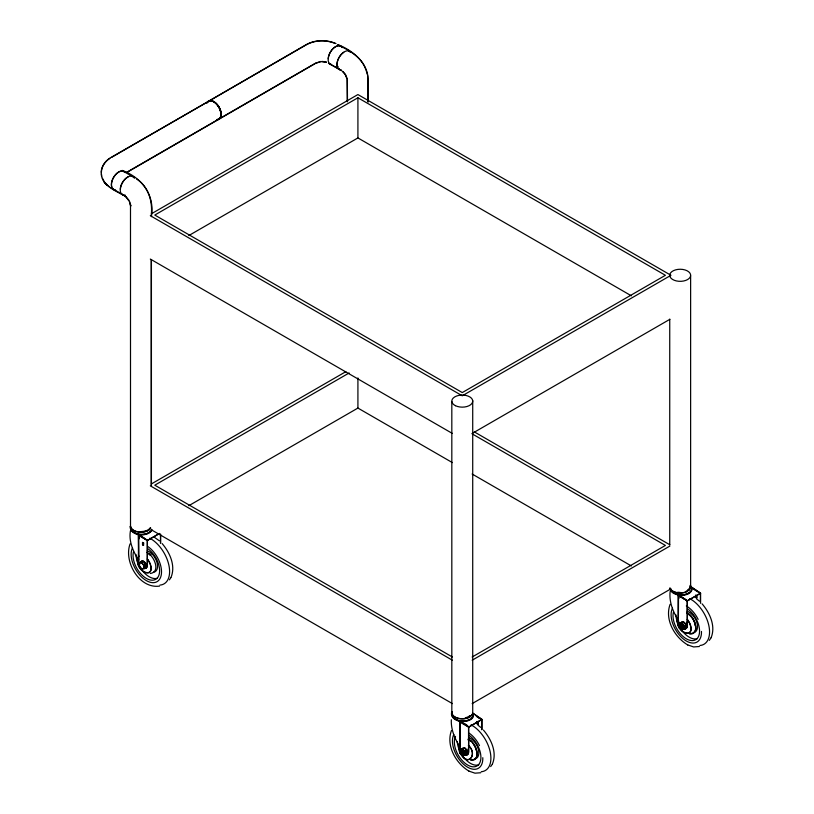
<?xml version="1.0" encoding="UTF-8"?>
<svg xmlns="http://www.w3.org/2000/svg" width="814" height="814" viewBox="0 0 814 814"><rect width="100%" height="100%" fill="white"/><g stroke="black" fill="none" stroke-linecap="round" stroke-linejoin="round"><path stroke-width="1.22" d="M138.563 535.185L147.415 540.527M143.976 568.335A6.227 3.592 60 0 0 147.242 565.313L147.263 540.435L138.431 534.422L138.879 539.021L138.543 534.31L138.431 560.225A6.227 3.592 60 0 0 139.723 564.57M144.129 568.253A6.227 3.592 60 0 0 147.395 565.221L147.415 540.354L138.543 534.31L138.583 560.134A6.227 3.592 60 0 0 139.174 563.023M160.47 543.05L160.47 534.238M160.623 542.958L160.623 534.157M461.009 751.21A6.227 3.592 60 0 1 459.717 746.865L459.676 721.041L459.717 746.367C454.578 738.552 450.834 729.232 451.332 719.749M461.162 751.119A6.227 3.592 60 0 1 459.869 746.784L459.829 720.95L460.093 724.643L459.869 721.57M459.93 722.099L468.701 727.167M465.415 754.893A6.227 3.592 60 0 0 468.681 751.871L468.691 739.743M468.538 739.834L468.549 727.085C464.967 720.604 450.488 722.008 451.495 712.881M465.262 754.985A6.227 3.592 60 0 0 468.528 751.953L468.701 726.994L459.676 721.041M481.756 729.69L481.756 719.454L473.046 713.329L481.908 719.362L481.908 729.578M678.968 623.514A6.227 3.592 60 0 1 678.377 620.624L678.53 594.739L687.362 600.752L687.189 625.712A6.227 3.592 60 0 1 683.923 628.744M684.075 628.652A6.227 3.592 60 0 0 687.342 625.63L687.352 613.502M687.199 613.593L687.209 600.844L678.337 594.8L678.377 620.126C672.883 611.772 668.966 601.648 670.146 591.503M700.416 602.187L700.416 593.213L691.544 587.169L700.569 593.121L700.569 603.337M463.41 750.996L462.23 750.62L461.66 751.719M680.321 625.478L681.298 624.47L682.936 626.546M461.263 751.515C458.791 752.075 460.999 756.094 462.881 754.649M460.51 752.502L460.683 751.922A1.618 0.936 60 0 1 462.301 753.571A1.618 0.936 60 0 1 461.426 754.812A1.618 0.936 60 0 1 460.083 752.746C462.84 747.7 463.563 760.642 460.114 752.258M461.762 751.78L462.433 751.383M680.423 625.539L680.758 624.796M460.49 751.851L460.521 752.665L460.744 749.358L462.545 748.31L464.926 748.097L466.829 750.172L467.297 754.222L463.593 755.514L461.711 754.13A3.358 1.943 60 0 0 465.242 754.263A3.358 1.943 60 0 0 462.494 749.491A3.358 1.943 60 0 0 460.846 752.624L460.877 751.322M460.948 752.421L461.09 751.281L461.874 752.095M461.599 751.576L461.874 750.823M679.232 625.528L679.405 623.117L682.61 621.845L684.381 622.557L685.958 624.816L685.958 627.981L684.157 629.029L681.776 629.232L680.372 627.889A3.358 1.943 60 0 0 683.862 628.225A3.358 1.943 60 0 0 681.562 623.453A3.358 1.943 60 0 0 679.263 625.579C678.652 629.212 684.381 634.259 688.451 633.323C691.412 632.112 691.33 628.215 690.598 625.61C690.974 623.982 685.561 617.236 687.83 620.095C700.152 640.872 673.402 633.903 677.899 617.948C675.956 619.892 678.815 631.522 681.267 627.411C680.046 622.618 676.709 628.123 680.992 628.723M680.535 625.854L680.046 625.091L680.809 625.488M680.26 625.335L680.412 624.653M680.321 625.773C680.83 623.697 678.154 625.752 679.344 626.882M101.363 172.12C101.669 166.463 105.128 161.304 109.9 158.384M678.764 626.017L680.046 628.388M130.098 526.455C130.138 536.263 147.639 537.596 152.126 530.067M130.464 526.404C130.444 535.856 147.67 537.301 151.699 529.772M130.535 526.271C130.555 535.317 145.258 536.385 150.773 531.267M462.983 754.364L463.074 753.479M463.939 753.449L463.665 754.202L462.8 754.11M463.838 754.181L464.204 752.268M681.644 628.123L680.758 625.518M682.549 626.943L681.715 628.388L681.694 627.055M466.564 755.189L468.528 748.178M685.225 628.947L687.189 621.937M461.334 754.659C464.346 755.565 461.07 749.796 460.978 752.614M463.054 753.662L462.81 754.293M463.359 753.784L463.451 753.052M463.471 753.428L463.237 754.446L462.006 754.1M463.777 753.54L463.39 751.668L462.047 751.068M464.082 753.367L463.949 753.632M681.298 627.665L680.301 628.062M681.572 625.701L682.112 626.811L681.603 627.482M681.613 627.777L682.132 627.177M682.743 627.126L682.692 625.539M682.915 626.729L681.857 627.828M139.428 562.728L139.255 565.15L140.395 567.5L141.799 568.854L144.18 568.64L145.92 567.633L145.92 564.468L143.539 561.507L139.428 562.728L143.539 561.507A4.009 2.31 60 0 1 146.378 566.279A4.009 2.31 60 0 1 143.722 568.05M145.92 564.468L144.18 565.476L144.18 568.64M467.297 751.057L465.496 752.095L465.496 755.27M685.958 624.816L684.157 625.854L684.157 629.029M451.851 712.82C451.363 722.384 468.569 723.931 472.924 716.625M451.912 712.698C451.241 721.255 464.387 722.456 470.227 719.322M473.229 715.018L471.957 718.233M690.119 586.589L689.865 587.922L687.626 590.17M690.313 588.176L690.231 585.286L690.577 586.772M691.88 588.776L691.646 590.516C686.935 596.927 675.182 596.052 670.634 589.824M130.749 529.507C128.083 540.191 132.977 551.424 138.807 560.256L138.39 534.391M130.077 543.874C123.494 561.609 139.286 588.99 159.513 586.1M451.465 730.524C445.818 745.736 455.901 763.41 469.078 771.184M492.429 763.959C497.293 752.299 491.096 739.01 483.435 730.077M670.126 604.283C664.438 619.485 674.552 637.169 687.738 644.942M711.09 637.718C715.954 626.058 709.757 612.769 702.095 603.835M461.1 751.678L461.039 752.584M679.283 625.712L679.222 626.617M461.324 751.363L461.884 751.047M680.117 625.05L679.537 625.752L679.955 624.837M679.985 625.121L681.552 625.61L680.758 625.04M170.96 577.502C175.926 565.842 169.821 552.492 162.088 543.528M681.694 628.093L681.003 628.5L679.883 627.757M682.325 627.96L682.57 626.749M682.956 627.37L682.498 627.93M463.227 754.049L463.492 753.235M463.644 753.805L463.339 751.698M680.596 628.55C682.997 628.449 683.038 624.765 680.708 624.826M681.664 627.452L682.498 627.268M150.417 527.604L148.24 529.985M169.414 579.843L170.848 577.686M492.348 764.132L490.669 766.595M711.009 637.891L709.33 640.353M470.767 715.689L465.181 718.019M690.343 588.125L689.417 589.448L686.08 591.31M691.574 590.384C686.894 596.754 675.223 595.879 670.695 589.682M337.454 67.124L338.105 66.473M138.451 556.735L139.092 556.104M461.446 751.068L462.718 750.559M680.107 624.826L681.064 624.277M679.08 625.763L679.527 627.96M463.003 754.659L463.715 754.171M681.247 628.662L682.112 627.848L681.674 627.268M462.606 754.466L463.288 754.018M463.451 753.978L464.072 753.561M468.966 716.412L469.658 715.903M111.711 157.275L306.318 44.801C314.998 39.947 325.987 39.713 335.134 43.417M126.781 172.263L315.639 63.105L320.93 61.447M126.862 172.436L315.73 63.268L320.95 61.63L326.424 62.291M151.414 213.777L357.916 94.556L670.97 275.295L462.271 395.787L150.315 215.679M357.916 97.772L154.782 215.049L462.271 392.572L665.404 275.295L357.916 97.772L357.916 137.932L631.369 295.808M188.817 235.561L357.916 137.932M151.414 483.923L345.838 371.672M349.135 372.975L154.782 485.185L452.391 657.01M188.817 505.698L357.916 408.068L452.36 462.596M142.511 542.49L143.61 542.958L143.457 545.238L142.511 544.688L142.511 542.49L143.61 542.958M147.263 540.435L159.381 533.435M147.263 540.618L159.381 533.618M142.511 544.688L143.61 545.146M149.817 553.713L148.86 554.263L149.949 555.097L150.895 554.548M146.785 564.285L144.912 568.569A9.595 5.545 60 0 1 143.63 568.131M472.161 433.455L669.871 319.312M472.151 657.01L665.404 545.431L472.13 433.842M472.161 660.215L669.871 546.072M472.161 703.601L670.97 588.817M678.337 594.8L678.754 598.402L678.53 595.329M468.549 727.085L481.908 719.362M687.209 600.844L700.569 593.121M468.549 727.258L481.908 719.545M687.209 601.017L700.569 593.304M477.96 722.059L477.96 724.256L477.014 723.707L477.014 721.509L477.96 722.059L477.96 724.256M696.774 595.726L696.621 598.015L696.774 595.726L695.665 595.268L695.665 597.466L696.621 598.015M477.014 723.707L478.113 724.165M695.665 597.466L696.774 597.924M678.377 620.624L678.53 620.543A6.227 3.592 60 0 0 679.12 623.422M460.744 749.358L464.926 748.097M679.405 623.117L683.577 621.855M148.24 529.995L144.109 531.359M681.328 628.194L679.995 628.418M462.362 754.547L463.085 754.191M682.559 627.899L681.837 628.011M681.359 628.52L682.132 628.143M463.899 754.14L463.176 754.252M463.481 754.385L462.342 754.741M680.311 624.633L681.379 624.318M461.65 750.874L462.281 750.589M460.816 751.353L461.558 751.007M699.389 646.509L693.62 646.937L687.586 644.871M480.728 772.751L474.969 773.178L468.925 771.112M464.926 754.436L467.297 754.222M684.381 628.042L684.981 627.96M143.539 567.846L145.92 567.633M141.656 531.511L144.19 531.339M462.22 750.681L463.726 751.363M150.285 573.504C161.182 571.947 153.927 555.423 146.907 552.431M322.09 61.396L326.485 62.108M462.057 754.069L462.83 754.273M462.413 754.517L461.813 754.385M670.278 589.997C674.216 598.239 696.703 596.672 690.699 585.724M459.717 721.062C464.723 722.354 475.6 720.421 473.046 713.329M680.88 624.379L682.386 625.121M680.585 624.552L681.308 624.725M461.925 750.793L462.647 750.966M680.504 625.01L681.176 625.274M679.975 625.498L680.26 625.63M462.566 750.834L463.97 751.821L464.133 753.042M461.843 751.251L463.431 753.265M461.426 751.485L462.016 751.627M689.255 633.668C701.302 634.177 694.291 615.374 686.68 612.759M470.441 759.879C482.59 760.714 475.763 741.778 468.192 739.071M462.545 750.681L464.275 752.787M680.097 627.97L680.779 628.255M336.019 43.58C326.658 39.499 315.222 39.611 306.227 44.628L208.883 101.048M681.623 624.185L682.437 624.552M462.25 750.834L463.308 751.607M461.406 751.322L462.993 753.693M681.511 624.908L681.969 625.366M462.881 750.834L463.553 751.129M337.952 44.628C352.859 50.478 368.213 62.882 368.193 80.291L368.193 101.882M337.861 44.801C348.88 50.295 361.274 56.715 365.669 69.149M328.541 63.105L341.035 70.208M328.449 63.268L340.934 70.37M122.222 170.411C142.074 177.778 154.965 195.106 151.414 216.656M122.12 170.574L134.666 177.808M110.908 187.79L125.041 195.94M474.359 431.919L669.871 544.8M150.315 259.055L452.381 433.455M472.13 474.013L631.369 565.944M150.315 485.826L452.381 660.215M151.414 529.833L452.381 703.601M478.113 721.967L477.157 721.428L477.157 723.615M693.843 589.407L700.416 593.386M687.362 600.752L678.581 595.685L687.352 600.925M476.282 716.279L481.756 719.454M477.37 717.093L481.756 719.627M138.645 535.276L147.415 540.354M689.733 598.605L692.714 600.447A26.862 15.507 60 0 1 709.177 627.36A26.862 15.507 60 0 1 699.928 645.482M686.304 605.982L688.003 607.03A21.469 12.403 60 0 1 698.168 619.403M471.072 724.847L474.053 726.688A26.862 15.507 60 0 1 490.516 753.601A26.862 15.507 60 0 1 481.267 771.723M153.581 536.721L159.402 540.842M149.776 538.207L152.747 540.048A26.862 15.507 60 0 1 169.22 566.971A26.862 15.507 60 0 1 159.961 585.093M680.463 628.143L679.548 627.35M461.385 754.629L460.724 754.171M136.599 178.988C148.586 186.671 152.879 201.811 151.221 215.374M124.807 195.889L125.956 196.713L124.959 196.103C115.71 190.812 100.682 185.317 101.17 172.1C101.485 165.598 105.983 160.032 111.62 157.112L209.147 101.017M681.562 624.582L682.732 625.997M342.002 71.022L344.963 74.074L347.13 79.141L347.293 101.699M688.807 614.662L689.896 615.506A9.931 5.739 60 0 1 695.187 625.874M470.146 740.903L470.767 741.381M463.705 750.823L463.024 750.386L464.418 751.556M461.752 751.485L462.973 753.326M696.56 598.88L699.389 601.139M477.899 725.121L480.728 727.38M684.035 623.453L684.248 623.707M681.756 624.765L682.417 625.223M102.452 178.266L104.395 182.051L109.025 186.64M461.965 751.658L463.044 753.968M684.157 625.854L681.776 622.903M465.496 752.095L463.115 749.145M144.18 565.476L141.799 562.515M342.918 71.49L345.736 74.939L347.313 79.111L347.486 101.689M125.814 196.428L128.927 200.244M125.682 196.571L129.345 201.445L130.637 205.983L130.494 204.579L130.515 525.691A10.48 6.054 0 0 0 138.797 532.081A10.48 6.054 0 0 0 150.844 528.174M461.223 754.547L460.561 753.795M104.233 182.153L107.072 185.297M104.395 182.051L105.739 183.547M105.942 183.761L107.204 185.154M463.288 751.068L463.736 751.648M462.515 751.515L463.4 753.082M681.735 625.162L682.498 626.973M680.901 625.651L681.654 627.452M462.657 751.648L463.308 752.787M462.24 751.892L462.891 753.031M468.365 745.359C477.706 753.388 468.823 767.561 460.907 754.079M460.755 753.194L461.202 753.896M460.785 754.14L460.083 752.746M469.169 746.336C477.513 754.782 468.111 766.646 461.029 754.263M681.918 625.396L682.478 626.597M681.491 625.64L682.122 627.482M681.074 625.885L681.552 626.79M680.718 626.129L681.115 626.933M465.903 750.223L466.3 751.068L466.127 750.569M679.13 627.594L678.805 626.851M460.439 753.693L460.093 752.441M466.046 750.62L466.188 751.129M463.522 752.075L463.858 753.031M129.518 201.363L130.82 205.962M682.508 625.64L682.793 626.8M462.301 752.787L462.556 753.571M366.056 70.055L367.389 74.603M691.452 587.159L691.951 588.909M472.792 713.4L473.29 715.15M683.282 626.342L683.027 625.345L683.261 626.831M682.865 626.027L682.966 627.004M681.176 626.902L681.237 627.696M462.545 748.31L462.708 749.063M678.856 626.821L678.805 626.475A1.618 0.936 60 0 0 680.087 628.571A1.618 0.936 60 0 0 680.962 627.329A1.618 0.936 60 0 0 679.314 625.691M367.592 75.499L367.999 101.892M101.506 174.308L101.75 176.302M695.817 595.176L695.817 597.374M690.628 275.763A10.48 6.054 0 0 1 674.257 280.281A10.48 6.054 0 0 1 675.661 269.841A10.48 6.054 0 0 1 690.628 275.763L690.628 587.454M678.377 594.82L678.377 620.126M669.739 319.169L669.739 544.708M472.72 400.641L472.72 712.331A10.48 6.054 0 0 1 461.711 718.843A10.48 6.054 0 0 1 451.974 711.69M451.821 401.577L451.821 713.268M357.916 377.95L357.916 408.068M151.414 259.849L151.414 485.978M151.221 259.839L151.221 484.696M143.457 543.04L143.457 545.238M142.664 542.409L142.664 544.597M472.385 713.888A10.287 5.942 0 0 1 471.55 715.364M470.085 716.666A10.287 5.942 0 0 1 457.834 718.162A10.287 5.942 0 0 1 452.157 711.711M478.754 764.834A18.783 10.847 60 0 1 461.518 754.191M460.093 751.607A18.783 10.847 60 0 1 457.264 741.9M474.766 758.872A11.864 6.848 60 0 0 478.764 751.464A11.864 6.848 60 0 0 472.517 739.865L471.214 738.858A11.864 6.848 60 0 0 468.599 737.545M466.198 755.219A9.595 5.545 60 0 1 465.242 754.914M468.884 739.468A12.088 6.98 60 0 1 477.065 752.858A12.088 6.98 60 0 1 470.94 760.001M466.33 754.202A3.358 1.943 60 0 1 465.75 754.151M463.085 748.585A3.358 1.943 60 0 1 466.585 749.806A3.358 1.943 60 0 1 466.819 754.059M482.804 757.692A21.469 12.403 60 0 1 464.743 765.252A21.469 12.403 60 0 1 453.815 734.462M469.352 733.272A21.469 12.403 60 0 1 479.517 745.644M469.129 735.337A18.783 10.847 60 0 1 480.596 760.5A18.783 10.847 60 0 1 463.42 761.812A18.783 10.847 60 0 1 455.545 736.375M467.958 739.804A9.931 5.739 60 0 1 469.047 740.252M473.26 743.904A9.931 5.739 60 0 1 476.363 750.773M690.058 589A10.48 6.054 0 0 1 688.827 590.404M686.996 591.585A10.48 6.054 0 0 1 669.881 588.095M688.664 590.343A10.287 5.942 0 0 1 678.052 592.796A10.287 5.942 0 0 1 670.064 588.074M680.148 592.399A9.371 5.413 0 0 1 677.726 592.205M331.41 64.479A10.287 5.942 -60 0 1 329.996 63.828M328.266 58.72A10.287 5.942 -60 0 1 333.262 48.494A10.287 5.942 -60 0 1 341.046 46.52M331.329 64.652A10.48 6.054 -60 0 1 330.698 51.465A10.48 6.054 -60 0 1 342.206 47.629M341.117 69.933A10.48 6.054 -60 0 1 338.685 58.048A10.48 6.054 -60 0 1 350.427 52.004M339.58 69.475A10.287 5.942 -60 0 1 337.393 61.752A10.287 5.942 -60 0 1 343.752 52.31M349.043 51.251A10.287 5.942 -60 0 1 350.315 52.147M220.472 116.921A10.287 5.942 60 0 1 216.748 119.556M207.611 101.954A10.287 5.942 60 0 1 215.11 102.818A10.287 5.942 60 0 1 220.767 112.749M207.499 101.801A10.48 6.054 60 0 1 219.241 107.855A10.48 6.054 60 0 1 216.809 119.729M697.415 638.593A18.783 10.847 60 0 1 678.754 625.366M678.337 624.491A18.783 10.847 60 0 1 675.874 614.835M693.416 632.631A11.864 6.848 60 0 0 697.425 625.223A11.864 6.848 60 0 0 691.167 613.624L689.875 612.616A11.864 6.848 60 0 0 687.25 611.304M684.859 628.978A9.595 5.545 60 0 1 684.228 628.795M687.545 613.227A12.088 6.98 60 0 1 695.726 626.617A12.088 6.98 60 0 1 689.59 633.76M681.735 622.344A3.358 1.943 60 0 1 684.981 623.209A3.358 1.943 60 0 1 685.856 627.462M701.465 631.45A21.469 12.403 60 0 1 683.404 639.01A21.469 12.403 60 0 1 672.476 608.221M687.789 609.096A18.783 10.847 60 0 1 699.389 633.546A18.783 10.847 60 0 1 683.424 636.772A18.783 10.847 60 0 1 673.493 611.986M149.45 529.517A10.287 5.942 0 0 1 138.838 531.969A10.287 5.942 0 0 1 130.851 527.248M114.011 189.57A10.287 5.942 -60 0 1 112.739 188.675M111.884 187.21A10.287 5.942 -60 0 1 115.446 174.868A10.287 5.942 -60 0 1 124.746 172.242M115.547 190.018A10.48 6.054 -60 0 1 113.115 178.144A10.48 6.054 -60 0 1 124.857 172.09M125.153 195.085A10.48 6.054 -60 0 1 122.11 183.058A10.48 6.054 -60 0 1 134.3 178.042M123.504 194.902A10.287 5.942 -60 0 1 122.09 194.251M120.37 189.133A10.287 5.942 -60 0 1 128.185 176.892M212.546 101.109A10.287 5.942 60 0 1 220.798 111.528A10.287 5.942 60 0 1 217.012 119.526M207.875 101.923A10.287 5.942 60 0 1 210.734 100.743M206.888 103.256A10.48 6.054 60 0 1 218.824 106.634A10.48 6.054 60 0 1 217.073 119.699M157.448 578.194A18.783 10.847 60 0 1 140.741 568.386M140.212 567.551A18.783 10.847 60 0 1 135.918 554.436M153.48 572.232A11.864 6.848 60 0 0 157.478 564.814A11.864 6.848 60 0 0 151.231 553.215L149.929 552.218A11.864 6.848 60 0 0 147.314 550.905M148.046 546.642A21.469 12.403 60 0 1 161.162 575.417A21.469 12.403 60 0 1 141.514 576.923A21.469 12.403 60 0 1 132.509 547.822M140.883 562.647A4.009 2.31 60 0 1 143.824 561.385A4.009 2.31 60 0 1 146.54 566.188A4.009 2.31 60 0 1 143.885 567.958M140.72 562.749A4.009 2.31 60 0 1 143.661 561.477M144.526 564.112A1.974 1.14 60 0 1 144.75 564.57M147.833 548.697A18.783 10.847 60 0 1 159.432 573.158A18.783 10.847 60 0 1 143.457 576.383A18.783 10.847 60 0 1 133.537 551.587M137.434 559.635C137.301 565.577 141.911 573.707 148.626 572.863C151.536 571.509 151.353 567.623 150.59 564.997C150.926 563.4 145.36 556.542 148.016 559.859C160.022 580.677 133.384 573.229 137.953 557.539L137.434 559.635M458.72 746.275C462.087 761.375 457.478 748.32 459.249 744.189L458.72 746.275M455.453 405.698A10.48 6.054 0 0 0 472.568 402.218A10.48 6.054 0 0 0 458.781 395.401A10.48 6.054 0 0 0 455.453 405.698M139.204 564.438A3.358 1.943 60 0 0 142.776 568.874A3.358 1.943 60 0 0 142.776 564.122A3.358 1.943 60 0 0 139.204 564.438"/></g></svg>
